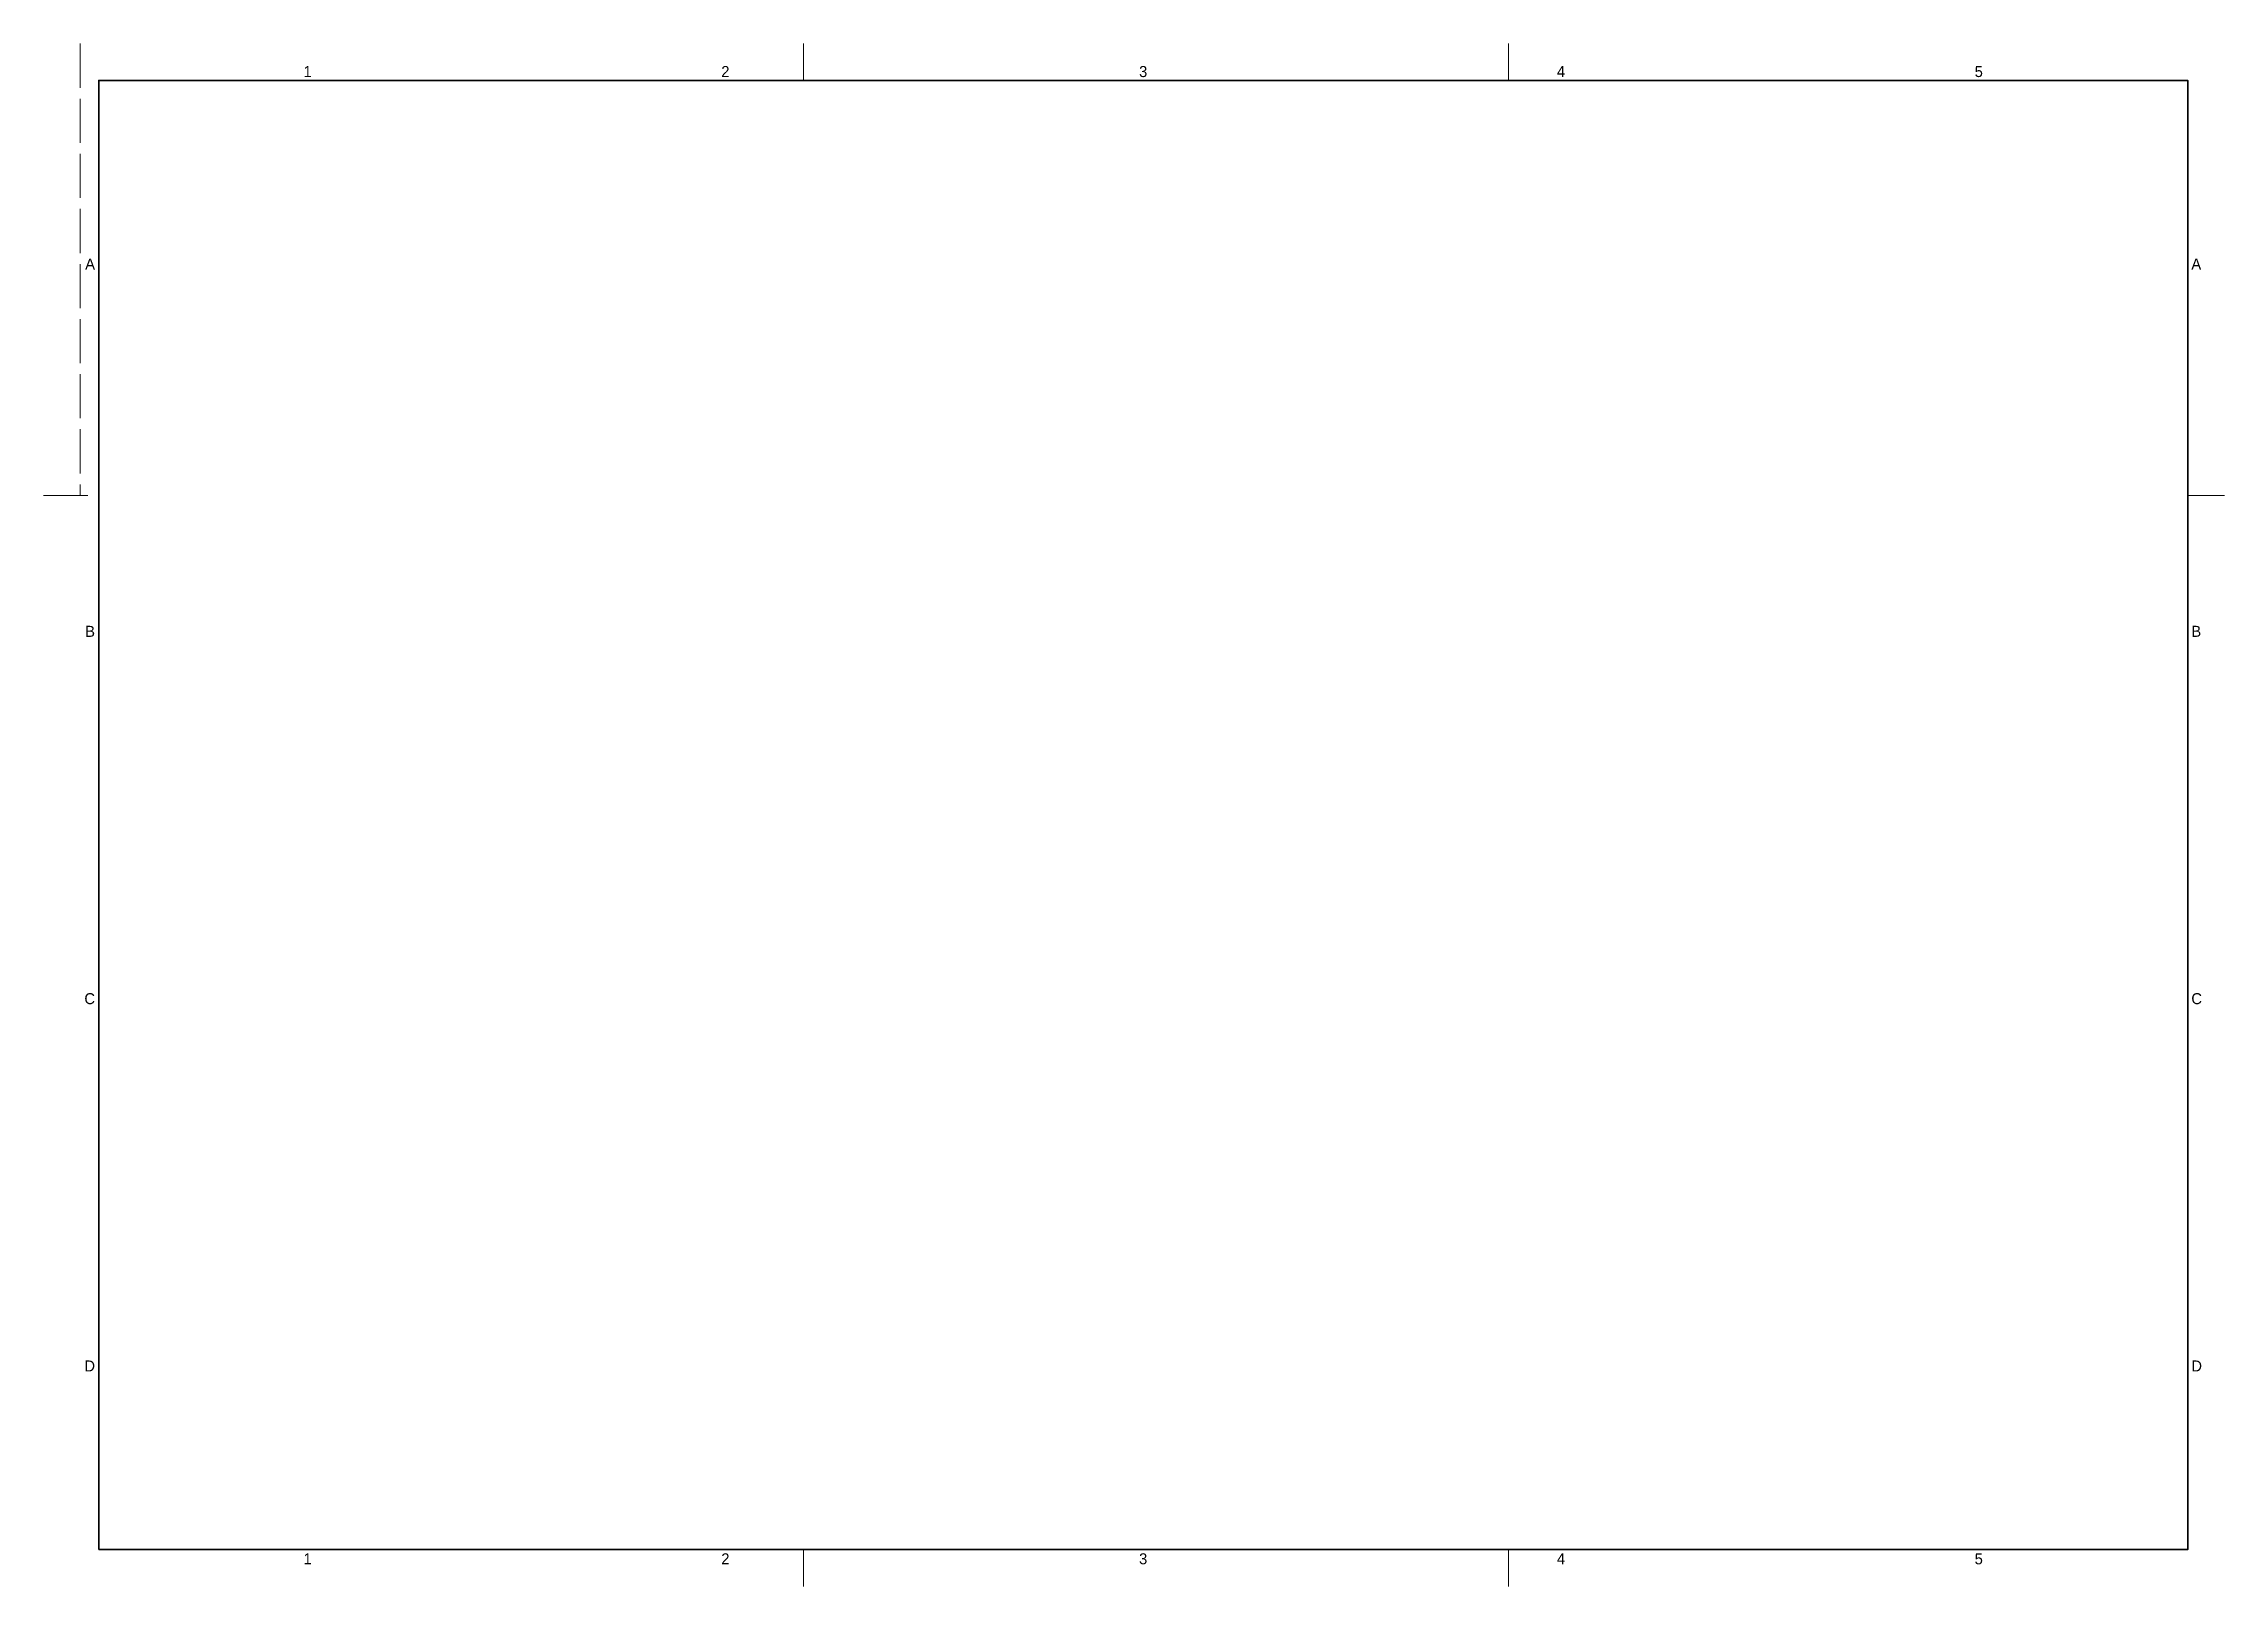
# Model space of a CAD drawing. Header units: millimetres. Extents: x 0 to 594, y 0 to 420.
import ezdxf
from ezdxf.enums import TextEntityAlignment as Align

# ---------------------------------------------------------------- set-up
doc = ezdxf.new("R2010")
doc.units = ezdxf.units.MM
doc.linetypes.add('ACAD_ISO02W100', pattern=[15, 12, -3])
doc.layers.add('ramka tabliczka', color=178, linetype='Continuous', lineweight=35, true_color=0x000000)
doc.styles.add('textstyle3', font='')
doc.styles.get('textstyle3').set_extended_font_data('Fira Sans Compressed')

msp = doc.modelspace()

# ---------------------------------------------------------------- linework, layer by layer
at = {"layer": 'ramka tabliczka', "linetype": 'ACAD_ISO02W100', "lineweight": 18}
for p, q in [((10, 420), (10, 297)), ((207, 420), (207, 410)), ((399, 420), (399, 410)), ((0, 297), (15, 297)), ((594, 297), (584, 297)), ((207, 0), (207, 10)), ((399, 0), (399, 10))]:
    msp.add_line(p, q, dxfattribs=at)
at = {"layer": 'ramka tabliczka', "flags": 128}
msp.add_lwpolyline([(15, 10), (584, 10), (584, 410), (15, 410)], close=True, dxfattribs=at)

# ---------------------------------------------------------------- texts
at = {"layer": 'ramka tabliczka', "style": 'textstyle3'}
for s, p in [('1', (71.9, 410)), ('2', (185.7, 410)), ('3', (299.5, 410)), ('4', (413.3, 410)), ('5', (527.1, 410))]:
    msp.add_text(s, height=3, dxfattribs=at).set_placement(p, align=Align.BOTTOM_CENTER)
for s, p in [('A', (14, 360)), ('B', (14, 260)), ('C', (14, 160)), ('D', (14, 60))]:
    msp.add_text(s, height=3, dxfattribs=at).set_placement(p, align=Align.MIDDLE_RIGHT)
for s, p in [('A', (585, 360)), ('B', (585, 260)), ('C', (585, 160)), ('D', (585, 60))]:
    msp.add_text(s, height=3, dxfattribs=at).set_placement(p, align=Align.MIDDLE_LEFT)
for s, p in [('1', (71.9, 9)), ('2', (185.7, 9)), ('3', (299.5, 9)), ('4', (413.3, 9)), ('5', (527.1, 9))]:
    msp.add_text(s, height=3, dxfattribs=at).set_placement(p, align=Align.TOP_CENTER)

doc.saveas('drawing.dxf')
